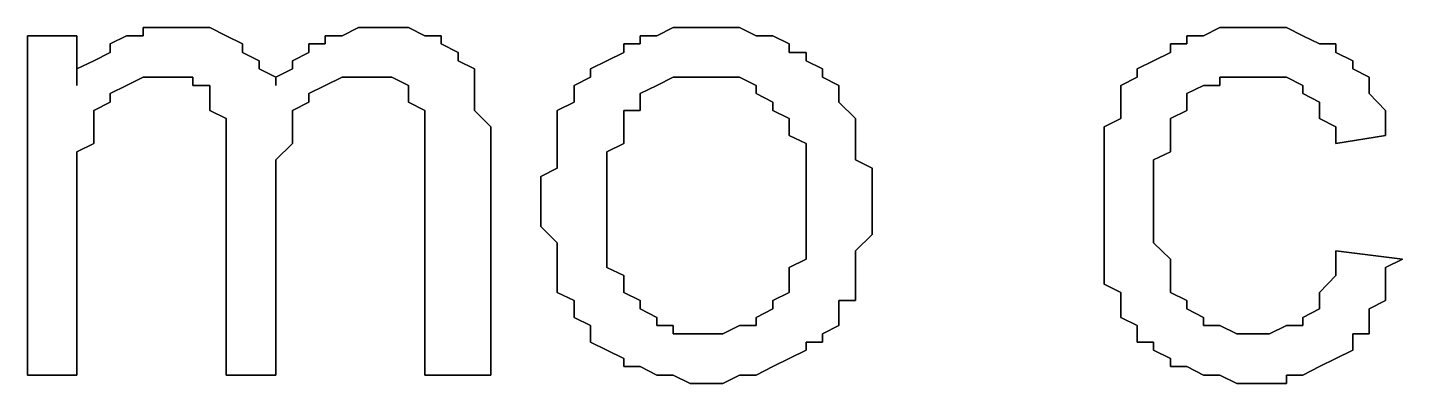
# Model space of a CAD drawing. Header units: metres. Extents: x 2.9 to 42.8, y 1.7 to 28.7.
# Drawn here: x 38.0048 to 38.2976, y 15.2629 to 15.3388 of the extents above; entities that cross this region are included whole.
import ezdxf

# ---------------------------------------------------------------- set-up
doc = ezdxf.new("R2010")
doc.units = ezdxf.units.M
doc.layers.add('GRIS', color=8, linetype='Continuous')

msp = doc.modelspace()

# ---------------------------------------------------------------- linework, layer by layer
at = {"layer": 'GRIS', "lineweight": -3}
for points in [[(38.0153, 15.337), (38.0048, 15.337), (38.0153, 15.337)], [(38.0048, 15.337), (38.0048, 15.2647), (38.0048, 15.337)], [(38.0153, 15.3264), (38.0153, 15.337), (38.0153, 15.3264)], [(38.0259, 15.337), (38.0224, 15.3353), (38.0259, 15.337)], [(38.0294, 15.337), (38.0259, 15.337), (38.0294, 15.337)], [(38.033, 15.3388), (38.0294, 15.3388), (38.033, 15.3388)], [(38.0294, 15.3388), (38.0294, 15.337), (38.0294, 15.3388)], [(38.0365, 15.3388), (38.033, 15.3388), (38.0365, 15.3388)], [(38.04, 15.3388), (38.0365, 15.3388), (38.04, 15.3388)], [(38.0436, 15.3388), (38.04, 15.3388), (38.0436, 15.3388)], [(38.0471, 15.337), (38.0436, 15.3388), (38.0471, 15.337)], [(38.0506, 15.3353), (38.0471, 15.337), (38.0506, 15.3353)], [(38.0718, 15.337), (38.0682, 15.337), (38.0718, 15.337)], [(38.0682, 15.337), (38.0682, 15.3353), (38.0682, 15.337)], [(38.0753, 15.3388), (38.0718, 15.337), (38.0753, 15.3388)], [(38.0788, 15.3388), (38.0753, 15.3388), (38.0788, 15.3388)], [(38.0824, 15.3388), (38.0788, 15.3388), (38.0824, 15.3388)], [(38.0859, 15.3388), (38.0824, 15.3388), (38.0859, 15.3388)], [(38.0894, 15.337), (38.0859, 15.3388), (38.0894, 15.337)], [(38.0929, 15.337), (38.0894, 15.337), (38.0929, 15.337)], [(38.0929, 15.3353), (38.0929, 15.337), (38.0929, 15.3353)], [(38.1388, 15.337), (38.1353, 15.337), (38.1388, 15.337)], [(38.1353, 15.337), (38.1353, 15.3353), (38.1353, 15.337)], [(38.1423, 15.3388), (38.1388, 15.337), (38.1423, 15.3388)], [(38.1459, 15.3388), (38.1423, 15.3388), (38.1459, 15.3388)], [(38.1494, 15.3388), (38.1459, 15.3388), (38.1494, 15.3388)], [(38.1529, 15.3388), (38.1494, 15.3388), (38.1529, 15.3388)], [(38.1564, 15.3388), (38.1529, 15.3388), (38.1564, 15.3388)], [(38.16, 15.337), (38.1564, 15.3388), (38.16, 15.337)], [(38.1635, 15.337), (38.16, 15.337), (38.1635, 15.337)], [(38.167, 15.3353), (38.1635, 15.337), (38.167, 15.3353)], [(38.2552, 15.337), (38.2517, 15.337), (38.2552, 15.337)], [(38.2517, 15.337), (38.2517, 15.3353), (38.2517, 15.337)], [(38.2587, 15.3388), (38.2552, 15.337), (38.2587, 15.3388)], [(38.2623, 15.3388), (38.2587, 15.3388), (38.2623, 15.3388)], [(38.2658, 15.3388), (38.2623, 15.3388), (38.2658, 15.3388)], [(38.2693, 15.3388), (38.2658, 15.3388), (38.2693, 15.3388)], [(38.2729, 15.3388), (38.2693, 15.3388), (38.2729, 15.3388)], [(38.2764, 15.337), (38.2729, 15.3388), (38.2764, 15.337)], [(38.2799, 15.3353), (38.2764, 15.337), (38.2799, 15.3353)], [(38.0224, 15.3353), (38.0224, 15.3335), (38.0224, 15.3353)], [(38.0506, 15.3335), (38.0506, 15.3353), (38.0506, 15.3335)], [(38.0682, 15.3353), (38.0647, 15.3353), (38.0682, 15.3353)], [(38.0647, 15.3353), (38.0647, 15.3335), (38.0647, 15.3353)], [(38.0965, 15.3335), (38.0929, 15.3353), (38.0965, 15.3335)], [(38.1353, 15.3353), (38.1318, 15.3353), (38.1353, 15.3353)], [(38.1318, 15.3353), (38.1318, 15.3335), (38.1318, 15.3353)], [(38.167, 15.3335), (38.167, 15.3353), (38.167, 15.3335)], [(38.2517, 15.3353), (38.2482, 15.3353), (38.2517, 15.3353)], [(38.2482, 15.3353), (38.2482, 15.3335), (38.2482, 15.3353)], [(38.2834, 15.3353), (38.2799, 15.3353), (38.2834, 15.3353)], [(38.2834, 15.3335), (38.2834, 15.3353), (38.2834, 15.3335)], [(38.0189, 15.3317), (38.0153, 15.33), (38.0189, 15.3317)], [(38.0224, 15.3335), (38.0189, 15.3317), (38.0224, 15.3335)], [(38.0541, 15.3317), (38.0506, 15.3335), (38.0541, 15.3317)], [(38.0541, 15.33), (38.0541, 15.3317), (38.0541, 15.33)], [(38.0647, 15.3335), (38.0612, 15.3317), (38.0647, 15.3335)], [(38.0612, 15.3317), (38.0612, 15.33), (38.0612, 15.3317)], [(38.0965, 15.3317), (38.0965, 15.3335), (38.0965, 15.3317)], [(38.1, 15.33), (38.0965, 15.3317), (38.1, 15.33)], [(38.1282, 15.3317), (38.1247, 15.33), (38.1282, 15.3317)], [(38.1318, 15.3335), (38.1282, 15.3317), (38.1318, 15.3335)], [(38.1706, 15.3335), (38.167, 15.3335), (38.1706, 15.3335)], [(38.1706, 15.3317), (38.1706, 15.3335), (38.1706, 15.3317)], [(38.1741, 15.33), (38.1706, 15.3317), (38.1741, 15.33)], [(38.2446, 15.3317), (38.2411, 15.33), (38.2446, 15.3317)], [(38.2482, 15.3335), (38.2446, 15.3317), (38.2482, 15.3335)], [(38.287, 15.3317), (38.2834, 15.3335), (38.287, 15.3317)], [(38.287, 15.33), (38.287, 15.3317), (38.287, 15.33)], [(38.0153, 15.33), (38.0153, 15.3264), (38.0153, 15.33)], [(38.0259, 15.3264), (38.0294, 15.3282), (38.0259, 15.3264)], [(38.0294, 15.3282), (38.033, 15.3282), (38.0294, 15.3282)], [(38.033, 15.3282), (38.0365, 15.3282), (38.033, 15.3282)], [(38.0365, 15.3282), (38.04, 15.3282), (38.0365, 15.3282)], [(38.04, 15.3282), (38.04, 15.3264), (38.04, 15.3282)], [(38.0577, 15.3282), (38.0541, 15.33), (38.0577, 15.3282)], [(38.0612, 15.33), (38.0577, 15.3282), (38.0612, 15.33)], [(38.0577, 15.3282), (38.0577, 15.3264), (38.0577, 15.3282)], [(38.0577, 15.3264), (38.0577, 15.3282), (38.0577, 15.3264)], [(38.0682, 15.3264), (38.0718, 15.3282), (38.0682, 15.3264)], [(38.0718, 15.3282), (38.0753, 15.3282), (38.0718, 15.3282)], [(38.0753, 15.3282), (38.0788, 15.3282), (38.0753, 15.3282)], [(38.0788, 15.3282), (38.0824, 15.3282), (38.0788, 15.3282)], [(38.0824, 15.3282), (38.0859, 15.3264), (38.0824, 15.3282)], [(38.1, 15.3282), (38.1, 15.33), (38.1, 15.3282)], [(38.1, 15.3264), (38.1, 15.3282), (38.1, 15.3264)], [(38.1247, 15.3282), (38.1212, 15.3264), (38.1247, 15.3282)], [(38.1247, 15.33), (38.1247, 15.3282), (38.1247, 15.33)], [(38.1388, 15.3264), (38.1423, 15.3282), (38.1388, 15.3264)], [(38.1423, 15.3282), (38.1459, 15.3282), (38.1423, 15.3282)], [(38.1459, 15.3282), (38.1494, 15.3282), (38.1459, 15.3282)], [(38.1494, 15.3282), (38.1529, 15.3282), (38.1494, 15.3282)], [(38.1529, 15.3282), (38.1564, 15.3282), (38.1529, 15.3282)], [(38.1564, 15.3282), (38.16, 15.3264), (38.1564, 15.3282)], [(38.1741, 15.3282), (38.1741, 15.33), (38.1741, 15.3282)], [(38.1776, 15.3264), (38.1741, 15.3282), (38.1776, 15.3264)], [(38.2411, 15.3282), (38.2376, 15.3264), (38.2411, 15.3282)], [(38.2411, 15.33), (38.2411, 15.3282), (38.2411, 15.33)], [(38.2587, 15.3264), (38.2587, 15.3282), (38.2587, 15.3264)], [(38.2587, 15.3282), (38.2623, 15.3282), (38.2587, 15.3282)], [(38.2623, 15.3282), (38.2658, 15.3282), (38.2623, 15.3282)], [(38.2658, 15.3282), (38.2693, 15.3282), (38.2658, 15.3282)], [(38.2693, 15.3282), (38.2729, 15.3282), (38.2693, 15.3282)], [(38.2729, 15.3282), (38.2764, 15.3264), (38.2729, 15.3282)], [(38.2905, 15.3282), (38.287, 15.33), (38.2905, 15.3282)], [(38.2905, 15.3264), (38.2905, 15.3282), (38.2905, 15.3264)], [(38.0224, 15.3247), (38.0259, 15.3264), (38.0224, 15.3247)], [(38.04, 15.3264), (38.0436, 15.3264), (38.04, 15.3264)], [(38.0436, 15.3264), (38.0436, 15.3247), (38.0436, 15.3264)], [(38.0647, 15.3247), (38.0682, 15.3264), (38.0647, 15.3247)], [(38.0859, 15.3264), (38.0859, 15.3247), (38.0859, 15.3264)], [(38.1, 15.3229), (38.1, 15.3264), (38.1, 15.3229)], [(38.1212, 15.3264), (38.1212, 15.3247), (38.1212, 15.3264)], [(38.1353, 15.3247), (38.1388, 15.3264), (38.1353, 15.3247)], [(38.16, 15.3264), (38.16, 15.3247), (38.16, 15.3264)], [(38.1776, 15.3247), (38.1776, 15.3264), (38.1776, 15.3247)], [(38.2376, 15.3264), (38.2376, 15.3229), (38.2376, 15.3264)], [(38.2517, 15.3247), (38.2552, 15.3264), (38.2517, 15.3247)], [(38.2552, 15.3264), (38.2587, 15.3264), (38.2552, 15.3264)], [(38.2764, 15.3264), (38.2764, 15.3247), (38.2764, 15.3264)], [(38.2905, 15.3247), (38.2905, 15.3264), (38.2905, 15.3247)], [(38.0189, 15.3211), (38.0224, 15.3229), (38.0189, 15.3211)], [(38.0224, 15.3229), (38.0224, 15.3247), (38.0224, 15.3229)], [(38.0436, 15.3247), (38.0436, 15.3229), (38.0436, 15.3247)], [(38.0436, 15.3229), (38.0436, 15.3211), (38.0436, 15.3229)], [(38.0612, 15.3211), (38.0647, 15.3229), (38.0612, 15.3211)], [(38.0647, 15.3229), (38.0647, 15.3247), (38.0647, 15.3229)], [(38.0859, 15.3247), (38.0859, 15.3229), (38.0859, 15.3247)], [(38.0859, 15.3229), (38.0894, 15.3211), (38.0859, 15.3229)], [(38.1, 15.3211), (38.1, 15.3229), (38.1, 15.3211)], [(38.1212, 15.3229), (38.1176, 15.3211), (38.1212, 15.3229)], [(38.1212, 15.3247), (38.1212, 15.3229), (38.1212, 15.3247)], [(38.1353, 15.3229), (38.1353, 15.3247), (38.1353, 15.3229)], [(38.1353, 15.3211), (38.1353, 15.3229), (38.1353, 15.3211)], [(38.16, 15.3247), (38.1635, 15.3229), (38.16, 15.3247)], [(38.1635, 15.3229), (38.1635, 15.3211), (38.1635, 15.3229)], [(38.1776, 15.3229), (38.1776, 15.3247), (38.1776, 15.3229)], [(38.1811, 15.3194), (38.1776, 15.3229), (38.1811, 15.3194)], [(38.2376, 15.3229), (38.2376, 15.3211), (38.2376, 15.3229)], [(38.2517, 15.3229), (38.2517, 15.3247), (38.2517, 15.3229)], [(38.2517, 15.3211), (38.2517, 15.3229), (38.2517, 15.3211)], [(38.2764, 15.3247), (38.2799, 15.3229), (38.2764, 15.3247)], [(38.2799, 15.3229), (38.2799, 15.3211), (38.2799, 15.3229)], [(38.294, 15.3211), (38.2905, 15.3247), (38.294, 15.3211)], [(38.0189, 15.3194), (38.0189, 15.3211), (38.0189, 15.3194)], [(38.0189, 15.3176), (38.0189, 15.3194), (38.0189, 15.3176)], [(38.0436, 15.3211), (38.0471, 15.3194), (38.0436, 15.3211)], [(38.0471, 15.3194), (38.0471, 15.3176), (38.0471, 15.3194)], [(38.0612, 15.3194), (38.0612, 15.3211), (38.0612, 15.3194)], [(38.0612, 15.3176), (38.0612, 15.3194), (38.0612, 15.3176)], [(38.0894, 15.3211), (38.0894, 15.3194), (38.0894, 15.3211)], [(38.0894, 15.3194), (38.0894, 15.3158), (38.0894, 15.3194)], [(38.1035, 15.3176), (38.1, 15.3211), (38.1035, 15.3176)], [(38.1176, 15.3211), (38.1176, 15.3194), (38.1176, 15.3211)], [(38.1176, 15.3194), (38.1176, 15.3158), (38.1176, 15.3194)], [(38.1318, 15.3194), (38.1318, 15.3211), (38.1318, 15.3194)], [(38.1318, 15.3211), (38.1353, 15.3211), (38.1318, 15.3211)], [(38.1318, 15.3176), (38.1318, 15.3194), (38.1318, 15.3176)], [(38.1635, 15.3211), (38.167, 15.3194), (38.1635, 15.3211)], [(38.167, 15.3194), (38.167, 15.3176), (38.167, 15.3194)], [(38.1811, 15.3176), (38.1811, 15.3194), (38.1811, 15.3176)], [(38.2376, 15.3194), (38.2341, 15.3176), (38.2376, 15.3194)], [(38.2376, 15.3211), (38.2376, 15.3194), (38.2376, 15.3211)], [(38.2482, 15.3194), (38.2517, 15.3211), (38.2482, 15.3194)], [(38.2482, 15.3176), (38.2482, 15.3194), (38.2482, 15.3176)], [(38.2799, 15.3211), (38.2799, 15.3194), (38.2799, 15.3211)], [(38.2799, 15.3194), (38.2834, 15.3176), (38.2799, 15.3194)], [(38.294, 15.3194), (38.294, 15.3211), (38.294, 15.3194)], [(38.294, 15.3176), (38.294, 15.3194), (38.294, 15.3176)], [(38.0189, 15.3158), (38.0189, 15.3176), (38.0189, 15.3158)], [(38.0471, 15.3176), (38.0471, 15.3141), (38.0471, 15.3176)], [(38.0612, 15.3158), (38.0612, 15.3176), (38.0612, 15.3158)], [(38.1035, 15.3158), (38.1035, 15.3176), (38.1035, 15.3158)], [(38.1318, 15.3141), (38.1318, 15.3176), (38.1318, 15.3141)], [(38.167, 15.3176), (38.167, 15.3158), (38.167, 15.3176)], [(38.1811, 15.3158), (38.1811, 15.3176), (38.1811, 15.3158)], [(38.2341, 15.3176), (38.2341, 15.3158), (38.2341, 15.3176)], [(38.2482, 15.3158), (38.2482, 15.3176), (38.2482, 15.3158)], [(38.2834, 15.3176), (38.2834, 15.3141), (38.2834, 15.3176)], [(38.294, 15.3158), (38.294, 15.3176), (38.294, 15.3158)], [(38.0153, 15.3123), (38.0189, 15.3141), (38.0153, 15.3123)], [(38.0189, 15.3141), (38.0189, 15.3158), (38.0189, 15.3141)], [(38.0471, 15.3141), (38.0471, 15.3123), (38.0471, 15.3141)], [(38.0577, 15.3106), (38.0612, 15.3141), (38.0577, 15.3106)], [(38.0612, 15.3141), (38.0612, 15.3158), (38.0612, 15.3141)], [(38.0894, 15.3158), (38.0894, 15.3141), (38.0894, 15.3158)], [(38.0894, 15.3141), (38.0894, 15.3106), (38.0894, 15.3141)], [(38.1035, 15.3141), (38.1035, 15.3158), (38.1035, 15.3141)], [(38.1035, 15.2647), (38.1035, 15.3141), (38.1035, 15.2647)], [(38.1176, 15.3158), (38.1176, 15.3141), (38.1176, 15.3158)], [(38.1176, 15.3141), (38.1176, 15.3123), (38.1176, 15.3141)], [(38.1282, 15.3123), (38.1318, 15.3141), (38.1282, 15.3123)], [(38.167, 15.3158), (38.1706, 15.3141), (38.167, 15.3158)], [(38.1706, 15.3141), (38.1706, 15.3123), (38.1706, 15.3141)], [(38.1811, 15.3141), (38.1811, 15.3158), (38.1811, 15.3141)], [(38.1811, 15.3106), (38.1811, 15.3141), (38.1811, 15.3106)], [(38.2341, 15.3158), (38.2341, 15.3141), (38.2341, 15.3158)], [(38.2341, 15.3141), (38.2341, 15.3106), (38.2341, 15.3141)], [(38.2482, 15.3123), (38.2482, 15.3158), (38.2482, 15.3123)], [(38.2834, 15.3141), (38.294, 15.3158), (38.2834, 15.3141)], [(38.0153, 15.3088), (38.0153, 15.3123), (38.0153, 15.3088)], [(38.0471, 15.3123), (38.0471, 15.2647), (38.0471, 15.3123)], [(38.0577, 15.3088), (38.0577, 15.3106), (38.0577, 15.3088)], [(38.0894, 15.3106), (38.0894, 15.2647), (38.0894, 15.3106)], [(38.1176, 15.3123), (38.1176, 15.3088), (38.1176, 15.3123)], [(38.1282, 15.3106), (38.1282, 15.3123), (38.1282, 15.3106)], [(38.1282, 15.307), (38.1282, 15.3106), (38.1282, 15.307)], [(38.1706, 15.3123), (38.1706, 15.3088), (38.1706, 15.3123)], [(38.1847, 15.3088), (38.1811, 15.3106), (38.1847, 15.3088)], [(38.2341, 15.3106), (38.2341, 15.3088), (38.2341, 15.3106)], [(38.2446, 15.3106), (38.2482, 15.3123), (38.2446, 15.3106)], [(38.2446, 15.3088), (38.2446, 15.3106), (38.2446, 15.3088)], [(38.0153, 15.307), (38.0153, 15.3088), (38.0153, 15.307)], [(38.0577, 15.307), (38.0577, 15.3088), (38.0577, 15.307)], [(38.1176, 15.3088), (38.1141, 15.307), (38.1176, 15.3088)], [(38.1706, 15.3088), (38.1706, 15.307), (38.1706, 15.3088)], [(38.1847, 15.3053), (38.1847, 15.3088), (38.1847, 15.3053)], [(38.2341, 15.3088), (38.2341, 15.3053), (38.2341, 15.3088)], [(38.2446, 15.3053), (38.2446, 15.3088), (38.2446, 15.3053)], [(38.0153, 15.3035), (38.0153, 15.307), (38.0153, 15.3035)], [(38.0577, 15.2647), (38.0577, 15.307), (38.0577, 15.2647)], [(38.1141, 15.307), (38.1141, 15.3035), (38.1141, 15.307)], [(38.1282, 15.3053), (38.1282, 15.307), (38.1282, 15.3053)], [(38.1282, 15.3017), (38.1282, 15.3053), (38.1282, 15.3017)], [(38.1706, 15.307), (38.1706, 15.3053), (38.1706, 15.307)], [(38.1706, 15.3053), (38.1706, 15.3017), (38.1706, 15.3053)], [(38.1847, 15.3035), (38.1847, 15.3053), (38.1847, 15.3035)], [(38.2341, 15.3053), (38.2341, 15.3035), (38.2341, 15.3053)], [(38.2446, 15.3017), (38.2446, 15.3053), (38.2446, 15.3017)], [(38.0153, 15.3017), (38.0153, 15.3035), (38.0153, 15.3017)], [(38.1141, 15.3035), (38.1141, 15.3017), (38.1141, 15.3035)], [(38.1847, 15.3017), (38.1847, 15.3035), (38.1847, 15.3017)], [(38.2341, 15.3035), (38.2341, 15.3), (38.2341, 15.3035)], [(38.0153, 15.2647), (38.0153, 15.3017), (38.0153, 15.2647)], [(38.1141, 15.3017), (38.1141, 15.2982), (38.1141, 15.3017)], [(38.1282, 15.2982), (38.1282, 15.3017), (38.1282, 15.2982)], [(38.1706, 15.3017), (38.1706, 15.3), (38.1706, 15.3017)], [(38.1706, 15.3), (38.1706, 15.2964), (38.1706, 15.3)], [(38.1847, 15.3), (38.1847, 15.3017), (38.1847, 15.3)], [(38.1847, 15.2964), (38.1847, 15.3), (38.1847, 15.2964)], [(38.2341, 15.3), (38.2341, 15.2982), (38.2341, 15.3)], [(38.2446, 15.2982), (38.2446, 15.3017), (38.2446, 15.2982)], [(38.1141, 15.2982), (38.1141, 15.2964), (38.1141, 15.2982)], [(38.1141, 15.2964), (38.1176, 15.2929), (38.1141, 15.2964)], [(38.1282, 15.2947), (38.1282, 15.2982), (38.1282, 15.2947)], [(38.1706, 15.2964), (38.1706, 15.2947), (38.1706, 15.2964)], [(38.1847, 15.2947), (38.1847, 15.2964), (38.1847, 15.2947)], [(38.2341, 15.2982), (38.2341, 15.2964), (38.2341, 15.2982)], [(38.2341, 15.2964), (38.2341, 15.2929), (38.2341, 15.2964)], [(38.2446, 15.2947), (38.2446, 15.2982), (38.2446, 15.2947)], [(38.1282, 15.2929), (38.1282, 15.2947), (38.1282, 15.2929)], [(38.1706, 15.2947), (38.1706, 15.2929), (38.1706, 15.2947)], [(38.1811, 15.2912), (38.1847, 15.2947), (38.1811, 15.2912)], [(38.2446, 15.2929), (38.2446, 15.2947), (38.2446, 15.2929)], [(38.1176, 15.2929), (38.1176, 15.2912), (38.1176, 15.2929)], [(38.1176, 15.2912), (38.1176, 15.2894), (38.1176, 15.2912)], [(38.1282, 15.2912), (38.1282, 15.2929), (38.1282, 15.2912)], [(38.1282, 15.2876), (38.1282, 15.2912), (38.1282, 15.2876)], [(38.1706, 15.2929), (38.1706, 15.2894), (38.1706, 15.2929)], [(38.1811, 15.2894), (38.1811, 15.2912), (38.1811, 15.2894)], [(38.2341, 15.2929), (38.2341, 15.2912), (38.2341, 15.2929)], [(38.2341, 15.2912), (38.2341, 15.2894), (38.2341, 15.2912)], [(38.2482, 15.2894), (38.2446, 15.2929), (38.2482, 15.2894)], [(38.2834, 15.2912), (38.2834, 15.2876), (38.2834, 15.2912)], [(38.2976, 15.2894), (38.2834, 15.2912), (38.2976, 15.2894)], [(38.1176, 15.2894), (38.1176, 15.2859), (38.1176, 15.2894)], [(38.1318, 15.2859), (38.1282, 15.2876), (38.1318, 15.2859)], [(38.1706, 15.2894), (38.167, 15.2876), (38.1706, 15.2894)], [(38.167, 15.2876), (38.167, 15.2859), (38.167, 15.2876)], [(38.1811, 15.2859), (38.1811, 15.2894), (38.1811, 15.2859)], [(38.2341, 15.2894), (38.2341, 15.2859), (38.2341, 15.2894)], [(38.2482, 15.2876), (38.2482, 15.2894), (38.2482, 15.2876)], [(38.2482, 15.2859), (38.2482, 15.2876), (38.2482, 15.2859)], [(38.2834, 15.2876), (38.2834, 15.2859), (38.2834, 15.2876)], [(38.294, 15.2876), (38.2976, 15.2894), (38.294, 15.2876)], [(38.294, 15.2841), (38.294, 15.2876), (38.294, 15.2841)], [(38.1176, 15.2859), (38.1176, 15.2841), (38.1176, 15.2859)], [(38.1318, 15.2841), (38.1318, 15.2859), (38.1318, 15.2841)], [(38.167, 15.2859), (38.167, 15.2841), (38.167, 15.2859)], [(38.1811, 15.2841), (38.1811, 15.2859), (38.1811, 15.2841)], [(38.2341, 15.2859), (38.2341, 15.2841), (38.2341, 15.2859)], [(38.2482, 15.2841), (38.2482, 15.2859), (38.2482, 15.2841)], [(38.2834, 15.2859), (38.2799, 15.2823), (38.2834, 15.2859)], [(38.1176, 15.2841), (38.1176, 15.2823), (38.1176, 15.2841)], [(38.1176, 15.2823), (38.1212, 15.2806), (38.1176, 15.2823)], [(38.1318, 15.2823), (38.1318, 15.2841), (38.1318, 15.2823)], [(38.1353, 15.2806), (38.1318, 15.2823), (38.1353, 15.2806)], [(38.167, 15.2823), (38.1635, 15.2806), (38.167, 15.2823)], [(38.167, 15.2841), (38.167, 15.2823), (38.167, 15.2841)], [(38.1811, 15.2823), (38.1811, 15.2841), (38.1811, 15.2823)], [(38.1811, 15.2806), (38.1811, 15.2823), (38.1811, 15.2806)], [(38.2341, 15.2841), (38.2376, 15.2823), (38.2341, 15.2841)], [(38.2376, 15.2823), (38.2376, 15.2806), (38.2376, 15.2823)], [(38.2482, 15.2823), (38.2482, 15.2841), (38.2482, 15.2823)], [(38.2517, 15.2806), (38.2482, 15.2823), (38.2517, 15.2806)], [(38.2799, 15.2823), (38.2799, 15.2806), (38.2799, 15.2823)], [(38.294, 15.2823), (38.294, 15.2841), (38.294, 15.2823)], [(38.294, 15.2806), (38.294, 15.2823), (38.294, 15.2806)], [(38.1212, 15.2806), (38.1212, 15.2788), (38.1212, 15.2806)], [(38.1212, 15.2788), (38.1212, 15.277), (38.1212, 15.2788)], [(38.1353, 15.2788), (38.1353, 15.2806), (38.1353, 15.2788)], [(38.1388, 15.277), (38.1353, 15.2788), (38.1388, 15.277)], [(38.1635, 15.2788), (38.16, 15.277), (38.1635, 15.2788)], [(38.1635, 15.2806), (38.1635, 15.2788), (38.1635, 15.2806)], [(38.1776, 15.2788), (38.1776, 15.2806), (38.1776, 15.2788)], [(38.1776, 15.2806), (38.1811, 15.2806), (38.1776, 15.2806)], [(38.1776, 15.2753), (38.1776, 15.2788), (38.1776, 15.2753)], [(38.2376, 15.2806), (38.2376, 15.2788), (38.2376, 15.2806)], [(38.2376, 15.2788), (38.2376, 15.277), (38.2376, 15.2788)], [(38.2517, 15.2788), (38.2517, 15.2806), (38.2517, 15.2788)], [(38.2552, 15.277), (38.2517, 15.2788), (38.2552, 15.277)], [(38.2799, 15.2788), (38.2764, 15.277), (38.2799, 15.2788)], [(38.2799, 15.2806), (38.2799, 15.2788), (38.2799, 15.2806)], [(38.2905, 15.2788), (38.294, 15.2806), (38.2905, 15.2788)], [(38.2905, 15.277), (38.2905, 15.2788), (38.2905, 15.277)], [(38.1212, 15.277), (38.1247, 15.2753), (38.1212, 15.277)], [(38.1388, 15.2753), (38.1388, 15.277), (38.1388, 15.2753)], [(38.16, 15.277), (38.16, 15.2753), (38.16, 15.277)], [(38.2376, 15.277), (38.2411, 15.2753), (38.2376, 15.277)], [(38.2552, 15.2753), (38.2552, 15.277), (38.2552, 15.2753)], [(38.2764, 15.277), (38.2764, 15.2753), (38.2764, 15.277)], [(38.2905, 15.2735), (38.2905, 15.277), (38.2905, 15.2735)], [(38.1247, 15.2753), (38.1247, 15.2735), (38.1247, 15.2753)], [(38.1247, 15.2735), (38.1247, 15.2717), (38.1247, 15.2735)], [(38.1423, 15.2753), (38.1388, 15.2753), (38.1423, 15.2753)], [(38.1423, 15.2735), (38.1423, 15.2753), (38.1423, 15.2735)], [(38.1459, 15.2735), (38.1423, 15.2735), (38.1459, 15.2735)], [(38.1494, 15.2735), (38.1459, 15.2735), (38.1494, 15.2735)], [(38.1529, 15.2735), (38.1494, 15.2735), (38.1529, 15.2735)], [(38.1564, 15.2753), (38.1529, 15.2735), (38.1564, 15.2753)], [(38.16, 15.2753), (38.1564, 15.2753), (38.16, 15.2753)], [(38.1741, 15.2735), (38.1776, 15.2753), (38.1741, 15.2735)], [(38.1741, 15.2717), (38.1741, 15.2735), (38.1741, 15.2717)], [(38.2411, 15.2753), (38.2411, 15.2735), (38.2411, 15.2753)], [(38.2411, 15.2735), (38.2411, 15.2717), (38.2411, 15.2735)], [(38.2587, 15.2753), (38.2552, 15.2753), (38.2587, 15.2753)], [(38.2623, 15.2735), (38.2587, 15.2753), (38.2623, 15.2735)], [(38.2658, 15.2735), (38.2623, 15.2735), (38.2658, 15.2735)], [(38.2693, 15.2735), (38.2658, 15.2735), (38.2693, 15.2735)], [(38.2729, 15.2753), (38.2693, 15.2735), (38.2729, 15.2753)], [(38.2764, 15.2753), (38.2729, 15.2753), (38.2764, 15.2753)], [(38.287, 15.2717), (38.287, 15.2735), (38.287, 15.2717)], [(38.287, 15.2735), (38.2905, 15.2735), (38.287, 15.2735)], [(38.1247, 15.2717), (38.1282, 15.27), (38.1247, 15.2717)], [(38.1282, 15.27), (38.1318, 15.2682), (38.1282, 15.27)], [(38.167, 15.2682), (38.1706, 15.27), (38.167, 15.2682)], [(38.1706, 15.27), (38.1706, 15.2717), (38.1706, 15.27)], [(38.1706, 15.2717), (38.1741, 15.2717), (38.1706, 15.2717)], [(38.2411, 15.2717), (38.2446, 15.2717), (38.2411, 15.2717)], [(38.2446, 15.2717), (38.2446, 15.27), (38.2446, 15.2717)], [(38.2446, 15.27), (38.2482, 15.2682), (38.2446, 15.27)], [(38.2834, 15.2682), (38.287, 15.27), (38.2834, 15.2682)], [(38.287, 15.27), (38.287, 15.2717), (38.287, 15.27)], [(38.1318, 15.2682), (38.1318, 15.2665), (38.1318, 15.2682)], [(38.1635, 15.2665), (38.167, 15.2682), (38.1635, 15.2665)], [(38.2482, 15.2682), (38.2482, 15.2665), (38.2482, 15.2682)], [(38.2799, 15.2665), (38.2834, 15.2682), (38.2799, 15.2665)], [(38.0048, 15.2647), (38.0153, 15.2647), (38.0048, 15.2647)], [(38.0471, 15.2647), (38.0577, 15.2647), (38.0471, 15.2647)], [(38.0894, 15.2647), (38.1035, 15.2647), (38.0894, 15.2647)], [(38.1318, 15.2665), (38.1353, 15.2665), (38.1318, 15.2665)], [(38.1353, 15.2665), (38.1388, 15.2647), (38.1353, 15.2665)], [(38.1388, 15.2647), (38.1423, 15.2647), (38.1388, 15.2647)], [(38.1423, 15.2647), (38.1459, 15.2629), (38.1423, 15.2647)], [(38.1529, 15.2629), (38.1564, 15.2647), (38.1529, 15.2629)], [(38.1564, 15.2647), (38.16, 15.2647), (38.1564, 15.2647)], [(38.16, 15.2647), (38.1635, 15.2665), (38.16, 15.2647)], [(38.2482, 15.2665), (38.2517, 15.2665), (38.2482, 15.2665)], [(38.2517, 15.2665), (38.2552, 15.2647), (38.2517, 15.2665)], [(38.2552, 15.2647), (38.2587, 15.2647), (38.2552, 15.2647)], [(38.2587, 15.2647), (38.2623, 15.2629), (38.2587, 15.2647)], [(38.2729, 15.2629), (38.2729, 15.2647), (38.2729, 15.2629)], [(38.2729, 15.2647), (38.2764, 15.2647), (38.2729, 15.2647)], [(38.2764, 15.2647), (38.2799, 15.2665), (38.2764, 15.2647)], [(38.1459, 15.2629), (38.1494, 15.2629), (38.1459, 15.2629)], [(38.1494, 15.2629), (38.1529, 15.2629), (38.1494, 15.2629)], [(38.2623, 15.2629), (38.2658, 15.2629), (38.2623, 15.2629)], [(38.2658, 15.2629), (38.2693, 15.2629), (38.2658, 15.2629)], [(38.2693, 15.2629), (38.2729, 15.2629), (38.2693, 15.2629)]]:
    msp.add_lwpolyline(points, dxfattribs=at)

doc.saveas('drawing.dxf')
